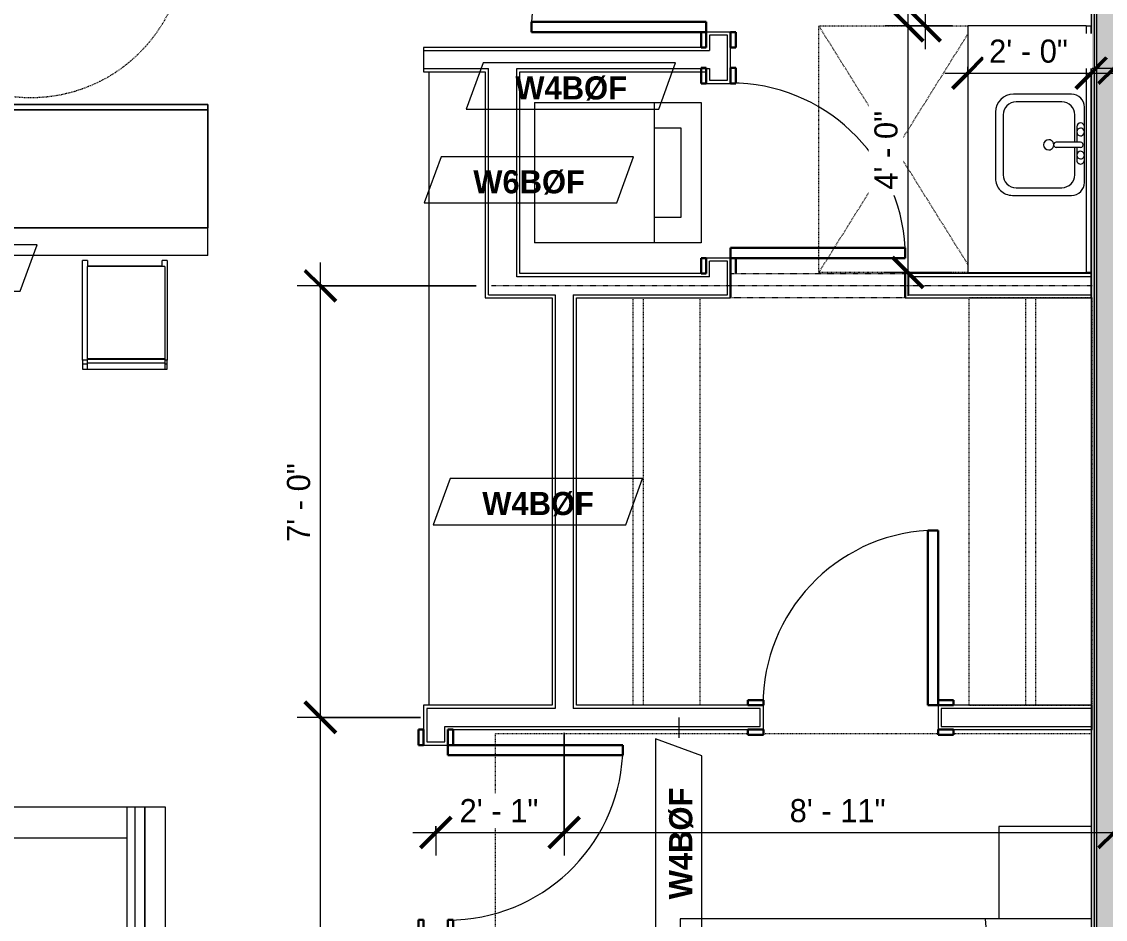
# Model space of a CAD drawing. Header units: inches. Extents: x -4010 to -1872, y 9846 to 12241.
# Drawn here: x -3128.9 to -2918, y 11387.9 to 11562.6 of the extents above; entities that cross this region are included whole.
import ezdxf

# ---------------------------------------------------------------- set-up
doc = ezdxf.new("R2010")
doc.units = ezdxf.units.IN
doc.header["$MEASUREMENT"] = 0
for name, pattern in [('Dash', [0.25, 0.125, -0.125]), ('Dash 3_32_', [0.1875, 0.09375, -0.09375]), ('Overhead', [0.15625, 0.09375, -0.0625])]:
    doc.linetypes.add(name, pattern=pattern)
for name, color, linetype, lineweight in [('0-1', 7, 'Continuous', 5), ('A-ANNO-DIMS', 211, 'Continuous', 9), ('A-ANNO-DIMS-48', 211, 'Continuous', 9), ('A-DETL-1', 90, 'Dash 3_32_', 18), ('A-DETL-GENF-3', 92, 'Overhead', 9), ('A-DETL-MEDM', 33, 'Continuous', 30), ('A-DOOR-3', 31, 'Continuous', 9), ('A-DOOR-4', 31, 'Continuous', 30), ('A-DOOR-FRAM-3', 31, 'Continuous', 30), ('A-GENM', 5, 'Continuous', 9), ('A-GENM-HDLN', 13, 'Dash', 9), ('A-WALL', 113, 'Continuous', 18), ('A-WALL-2', 250, 'Continuous', 18), ('A-WALL-3', 113, 'Continuous', 9), ('A-WALL-IDEN', 211, 'Continuous', 9), ('I-FURN', 30, 'Continuous', 9), ('I-FURN-HDLN', 30, 'Dash', 9), ('I-WALL-1', 21, 'Continuous', 18), ('I-WALL-2', 241, 'Continuous', 5), ('I-WALL-3', 7, 'Continuous', 9), ('P-SANR-FIXT', 6, 'Continuous', 9), ('Q-CASE', 31, 'Continuous', 9), ('Q-CASE-HDLN', 31, 'Dash', 9)]:
    doc.layers.add(name, color=color, linetype=linetype, lineweight=lineweight)
doc.styles.add('Century Gothic', font='ufonts.com_century-gothic.ttf', dxfattribs={"height": 4.5})
doc.styles.add('Century Gothic_B', font='GOTHICB.TTF', dxfattribs={"height": 4.5})
doc.dimstyles.new('OD_1__HACK_2', dxfattribs={"dimscale": 12, "dimtxt": 4.698757, "dimasz": 0.5, "dimexe": 0.375, "dimexo": 0.25, "dimgap": 0.0625, "dimtad": 1, "dimdec": 4, "dimrnd": 0.0625, "dimzin": 3, "dimdsep": 46, "dimlunit": 4, "dimtxsty": 'Century Gothic', "dimblk1": 'OBLIQUE', "dimblk2": 'OBLIQUE', "dimsah": 1, "dimcen": 0.09, "dimdle": 0.375, "dimazin": 0, "dimtfac": 1, "dimtdec": 4, "dimtix": 1, "dimtmove": 0, "dimatfit": 3, "dimfxl": 1, "dimtvp": 1, "dimtfill": 1, "dimfrac": 2, "dimtolj": 1, "dimtzin": 0, "dimarcsym": 2})
doc.dimstyles.new('OD_1__HACK_2_1', dxfattribs={"dimscale": 12, "dimtxt": 4.698757, "dimasz": 0.5, "dimexe": 0.375, "dimexo": 0.25, "dimgap": 0.0625, "dimtad": 1, "dimdec": 4, "dimrnd": 0.0625, "dimzin": 3, "dimdsep": 46, "dimlunit": 4, "dimtxsty": 'Century Gothic', "dimblk1": 'OBLIQUE', "dimblk2": 'OBLIQUE', "dimsah": 1, "dimcen": 0.09, "dimdle": 0.375, "dimazin": 0, "dimtfac": 1, "dimtdec": 4, "dimtix": 1, "dimtmove": 0, "dimatfit": 3, "dimfxl": 1, "dimtvp": 1, "dimtfill": 1, "dimfrac": 2, "dimtolj": 1, "dimtzin": 0, "dimarcsym": 2})

# ---------------------------------------------------------------- blocks, each defined once
blk = doc.blocks.new('CTR - 1st Phase - Common Walls_rvt-1-UNITS PLANS - 3RD FLOOR')
at = {"layer": 'I-WALL-1'}
blk.add_hatch(color=256, dxfattribs=at).paths.add_polyline_path([(-2920.76, 11255.64), (-2920.14, 11255.64), (-2920.14, 11640.61), (-2920.76, 11640.61), (-2920.76, 11268)], flags=0)
at = {"layer": 'I-WALL-2'}
for points in [[(-2920.14, 11255.64), (-2919.64, 11255.64), (-2919.64, 11641.24), (-2920.14, 11641.24), (-2920.14, 11268)], [(-2919.64, 11255.64), (-2914.14, 11255.64), (-2914.14, 11641.24), (-2919.64, 11641.24), (-2919.64, 11268)]]:
    blk.add_hatch(color=256, dxfattribs=at).paths.add_polyline_path(points, flags=0)
at = {"layer": 'A-WALL-2'}
for p, q in [((-2920.14, 11255.64), (-2920.14, 11640.61)), ((-2919.64, 11255.64), (-2919.64, 11640.61))]:
    blk.add_line(p, q, dxfattribs=at)
at = {"layer": 'I-WALL-3'}
blk.add_line((-2920.76, 11600.09), (-2920.76, 11255.64), dxfattribs=at)
blk = doc.blocks.new('Couch-Both_Arms-Generic - 1-1352606-UNITS PLANS - 3RD FLOOR')
at = {"layer": 'I-FURN'}
for p, q in [((42, 17.5), (-42, 17.5)), ((-42, 17.5), (-42, 13.5)), ((42, 13.5), (42, 17.5)), ((-42, 13.5), (42, 13.5)), ((42, 13.5), (-42, 13.5)), ((-42, 13.5), (-42, 10)), ((42, 10), (42, 13.5)), ((-42, 11.5), (42, 11.5)), ((-42, 10), (-42, -17.5)), ((-42, 10), (42, 10)), ((-36, -17.5), (-36, 10)), ((36, 10), (36, -17.5)), ((42, -17.5), (42, 10)), ((-42, -17.5), (-36, -17.5)), ((-36, -17.5), (-36, -18.5)), ((-36, -18.5), (36, -18.5)), ((36, -18.5), (36, -17.5)), ((36, -17.5), (42, -17.5))]:
    blk.add_line(p, q, dxfattribs=at)
blk = doc.blocks.new('Bar_Stool_6722_1_ - Bar_Stool_6722_1_-1229311-UNITS PLANS - 3RD FLOOR')
at = {"layer": 'I-FURN'}
for p, q in [((0, 19.21), (0, 21.13)), ((1, 21.13), (0, 21.13)), ((1, 21.13), (1, 20.14)), ((15.5, 20.14), (15.5, 21.13)), ((16.5, 21.13), (15.5, 21.13)), ((16.5, 21.13), (16.5, 19.21)), ((0, 17.72), (0, 19.21)), ((1, 20.14), (15.5, 20.14)), ((1, 20.14), (1, 20.06)), ((1, 20.06), (1, 19.99)), ((16, 20), (1, 20)), ((1, 19.89), (1, 19.99)), ((1, 17.63), (1, 19.89)), ((15.5, 20.06), (15.5, 20.14)), ((15.5, 19.98), (15.5, 20.06)), ((16, 19.99), (16, 19.89)), ((16, 19.89), (16, 17.63)), ((16.5, 19.21), (16.5, 17.72)), ((0, 1.78), (0, 17.72)), ((1, 2.03), (1, 17.63)), ((16, 17.63), (16, 2.03)), ((16.5, 17.72), (16.5, 1.78)), ((1, 1.78), (0, 1.78)), ((0, 1.78), (0, 0.98)), ((1, 0.98), (0, 0.98)), ((0, 0.98), (0, 0)), ((0, 0), (1, 0)), ((1, 1.91), (1, 2.03)), ((16, 2.03), (1, 2.03)), ((1, 1.24), (1, 1.91)), ((16, 1.91), (1, 1.91)), ((1, 0), (1, 1.24)), ((1, 1.24), (16, 1.24)), ((16, 2.03), (16, 1.91)), ((16, 1.91), (16, 1.24)), ((16.5, 1.78), (16, 1.78)), ((16, 1.24), (16, 0)), ((16.5, 0.98), (16, 0.98)), ((16, 0), (16.5, 0)), ((16.5, 0.98), (16.5, 1.78)), ((16.5, 0), (16.5, 0.98)), ((1, 0), (16, 0))]:
    blk.add_line(p, q, dxfattribs=at)
blk = doc.blocks.new('OD_CW_Base Cabinet - OD_CW_Base Cabinet-3870381-UNITS PLANS - 3RD FLOOR')
at = {"layer": 'Q-CASE'}
for p, q in [((107.93, 24), (0.74, 24)), ((0.74, 24), (0.74, 0)), ((0.74, 1), (0.74, 24)), ((0.74, 24), (107.93, 24)), ((0.74, 0), (0.74, 1)), ((0.74, 1), (107.93, 1)), ((107.93, 1), (0.74, 1)), ((0.74, 0), (107.93, 0)), ((107.93, 0), (0.74, 0))]:
    blk.add_line(p, q, dxfattribs=at)
blk = doc.blocks.new('SWING - SINGLE - FLUSH - 2-10 x 6-8 - PRIVACY-3199405-UNITS PLANS - 3RD FLOOR')
at = {"layer": 'A-DOOR-3'}
blk.add_arc((17, -2.37), 34.07, 180, 266.6343, dxfattribs=at)
at = {"layer": 'A-DOOR-4'}
for p, q in [((15, -2.37), (15, -36.38)), ((17, -2.37), (15, -2.37)), ((17, -2.37), (17, -36.38)), ((17, -36.38), (15, -36.38))]:
    blk.add_line(p, q, dxfattribs=at)
at = {"layer": 'A-DOOR-FRAM-3'}
for p, q in [((-20, 2.38), (-20, 3.38)), ((-20, 3.38), (-17, 3.38)), ((-17, 2.38), (-20, 2.38)), ((-17, 3.38), (-17, 2.38)), ((17, 2.38), (17, 3.38)), ((17, 3.38), (20, 3.38)), ((20, 2.38), (17, 2.38)), ((20, 3.38), (20, 2.38)), ((-20, -2.37), (-17, -2.37)), ((-20, -3.37), (-20, -2.37)), ((-17, -3.37), (-20, -3.37)), ((-17, -2.37), (-17, -3.37)), ((17, -2.37), (20, -2.37)), ((17, -3.37), (17, -2.37)), ((20, -3.37), (17, -3.37)), ((20, -2.37), (20, -3.37))]:
    blk.add_line(p, q, dxfattribs=at)
blk = doc.blocks.new('OD_CW_Closet - OD_CW_Closet-3890321-UNITS PLANS - 3RD FLOOR')
at = {"layer": 'Q-CASE-HDLN'}
for p, q in [((79.99, 24), (0.74, 24)), ((0.74, 24), (0.74, 0)), ((79.99, 0), (79.99, 24)), ((0.74, 13), (79.99, 13)), ((0.74, 11), (79.99, 11)), ((0.74, 0), (79.99, 0))]:
    blk.add_line(p, q, dxfattribs=at)
blk = doc.blocks.new('Bed-Standard - King 78_ x 80_-V27-UNITS PLANS - 3RD FLOOR')
at = {"layer": 'I-FURN'}
for p, q in [((-28.31, 38.2), (-28.31, -41.8)), ((49.69, -41.8), (49.69, 38.2)), ((-25.31, 36.2), (-25.31, 24.2)), ((-25.31, 36.2), (46.69, 36.2)), ((46.69, 36.2), (46.69, 24.2)), ((49.69, 24.2), (-28.31, 17.63)), ((-25.31, 24.2), (46.69, 24.2)), ((-28.31, -41.8), (49.69, -41.8))]:
    blk.add_line(p, q, dxfattribs=at)
at = {"layer": 'I-FURN-HDLN'}
for p, q in [((-64.31, 38.2), (-64.31, 11.4)), ((67.69, -77.8), (67.69, 38.2)), ((73.69, -24.98), (73.69, 38.2)), ((-64.31, 8.4), (-64.31, -25.6)), ((-64.31, -28.6), (-64.31, -77.8)), ((73.69, -62.92), (73.69, -30.92)), ((-64.31, -77.8), (73.69, -77.8))]:
    blk.add_line(p, q, dxfattribs=at)
blk = doc.blocks.new('SWING - SINGLE - FLUSH - 2-10 x 6-8 - PRIVACY-3199407-UNITS PLANS - 3RD FLOOR')
at = {"layer": 'A-DOOR-3'}
blk.add_arc((17, 2.37), 34.07, 93.3657, 180, dxfattribs=at)
at = {"layer": 'A-DOOR-4'}
for p, q in [((15, 2.37), (15, 36.38)), ((17, 36.38), (15, 36.38)), ((17, 2.37), (17, 36.38)), ((17, 2.37), (15, 2.37))]:
    blk.add_line(p, q, dxfattribs=at)
at = {"layer": 'A-DOOR-FRAM-3'}
for p, q in [((-17, 3.37), (-20, 3.37)), ((-20, 3.37), (-20, 2.37)), ((-20, 2.37), (-17, 2.37)), ((-17, 2.37), (-17, 3.37)), ((20, 3.37), (17, 3.37)), ((17, 3.37), (17, 2.37)), ((17, 2.37), (20, 2.37)), ((20, 2.37), (20, 3.37)), ((-17, -2.38), (-20, -2.38)), ((-20, -2.38), (-20, -3.38)), ((-20, -3.38), (-17, -3.38)), ((-17, -3.38), (-17, -2.38)), ((20, -2.38), (17, -2.38)), ((17, -2.38), (17, -3.38)), ((17, -3.38), (20, -3.38)), ((20, -3.38), (20, -2.38))]:
    blk.add_line(p, q, dxfattribs=at)
blk = doc.blocks.new('Table-Night Stand - 18_ x 18_ x 24_-V22-UNITS PLANS - 3RD FLOOR')
at = {"layer": 'I-FURN'}
for p, q in [((0.15, 18), (0.15, 0)), ((0.15, 0), (18.15, 0))]:
    blk.add_line(p, q, dxfattribs=at)
blk = doc.blocks.new('Stacked Washer and Dryer - 26_x25_ - Private-1352637-UNITS PLANS - 3RD FLOOR')
at = {"layer": 'P-SANR-FIXT'}
for p, q in [((0, 13.625), (32.4375, 13.625)), ((0, 13.625), (0, -13.625)), ((23.34375, 13.625), (23.34375, -13.625)), ((32.4375, 13.625), (32.4375, -13.625)), ((23.34375, 8.75), (28.53125, 8.75)), ((28.53125, 8.75), (28.53125, -8.75)), ((28.53125, -8.75), (23.34375, -8.75)), ((32.4375, -13.625), (0, -13.625))]:
    blk.add_line(p, q, dxfattribs=at)
blk = doc.blocks.new('Door-Opening - 34_ x 80_-3928451-UNITS PLANS - 3RD FLOOR')
at = {"layer": 'A-DETL-GENF-3'}
for p, q in [((-17.32, 2.37), (16.68, 2.37)), ((16.68, -2.38), (-17.32, -2.38))]:
    blk.add_line(p, q, dxfattribs=at)
at = {"layer": 'A-DETL-MEDM'}
for p, q in [((-17.32, -2.38), (-17.32, 2.37)), ((16.68, 2.37), (16.68, -2.38))]:
    blk.add_line(p, q, dxfattribs=at)
blk = doc.blocks.new('M_Sink Vanity-Square - 500 x 440mm-1352614-UNITS PLANS - 3RD FLOOR')
at = {"layer": 'P-SANR-FIXT'}
for p, q in [((7.96, 7.09), (-6.72, 7.09)), ((3.62, 7.09), (-2.88, 7.09)), ((0.12, 6.33), (0.12, 1.59)), ((1.12, 6.33), (1.12, 1.59)), ((-9.22, 4.59), (-9.22, -6.73)), ((0.12, 5.22), (-5.22, 5.22)), ((-2.88, 5.59), (0.12, 5.59)), ((1.12, 5.59), (3.62, 5.59)), ((6.46, 5.22), (1.12, 5.22)), ((10.46, -6.91), (10.46, 4.59)), ((-7.72, 2.72), (-7.72, -6.23)), ((8.96, -6.23), (8.96, 2.72)), ((-5.72, -10.23), (7.14, -10.23)), ((-5.22, -8.73), (6.46, -8.73))]:
    blk.add_line(p, q, dxfattribs=at)
for centre, radius, start, end in [((-6.72, 4.59), 2.5, 90, 180), ((-2.88, 6.34), 0.75, 90, 270), ((-1.88, 6.34), 0.75, 360, 180), ((-1.88, 6.34), 0.75, 180, 0), ((0.62, 6.33), 0.5, 360, 180), ((2.62, 6.34), 0.75, 360, 180), ((2.62, 6.34), 0.75, 180, 360), ((3.62, 6.34), 0.75, 270, 90), ((7.96, 4.59), 2.5, 360, 90), ((-5.22, 2.72), 2.5, 90, 180), ((6.46, 2.72), 2.5, 0, 90), ((0.62, 0.13), 1, 360, 180), ((0.62, 0.13), 1, 180, 0), ((0.62, 1.59), 0.5, 180, 0), ((-5.22, -6.23), 2.5, 180, 270), ((6.46, -6.23), 2.5, 270, 0), ((-5.72, -6.73), 3.5, 180, 270), ((7.14, -6.91), 3.32, 270, 0)]:
    blk.add_arc(centre, radius, start, end, dxfattribs=at)
blk = doc.blocks.new('Bath Vanity - Bath Vanity 48_-2551079-UNITS PLANS - 3RD FLOOR')
at = {"layer": 'Q-CASE'}
for p, q in [((-23.26, -1), (-23.26, -24)), ((24.74, -24), (24.74, -1)), ((-23.26, -24), (24.74, -24))]:
    blk.add_line(p, q, dxfattribs=at)
blk = doc.blocks.new('ADA Clearances - 30_x48_-V8-UNITS PLANS - 3RD FLOOR')
at = {"layer": 'A-GENM-HDLN'}
for p, q in [((15, 24), (-14, -22.41)), ((-14, 24), (15, 24)), ((15, 24), (15, -24)), ((-14, 22.41), (15, -24)), ((15, -24), (-14, -24))]:
    blk.add_line(p, q, dxfattribs=at)
blk = doc.blocks.new('BATHROOM MIRROR - BATHROOM MIRROR 48_-3124766-UNITS PLANS - 3RD FLOOR')
at = {"layer": 'Q-CASE'}
for p, q in [((24.74, 24), (-23.26, 24)), ((-23.26, 23), (-23.26, 24)), ((24.74, 24), (24.74, 23)), ((-23.26, 23), (24.74, 23))]:
    blk.add_line(p, q, dxfattribs=at)
blk = doc.blocks.new('SWING - SINGLE - FLUSH - 2-10 x 6-8 - PASSAGE-3928453-UNITS PLANS - 3RD FLOOR')
at = {"layer": 'A-DOOR-3'}
blk.add_arc((17, 2.37), 34.07, 93.3657, 180, dxfattribs=at)
at = {"layer": 'A-DOOR-4'}
for p, q in [((15, 2.37), (15, 36.38)), ((17, 36.38), (15, 36.38)), ((17, 2.37), (17, 36.38)), ((17, 2.37), (15, 2.37))]:
    blk.add_line(p, q, dxfattribs=at)
at = {"layer": 'A-DOOR-FRAM-3'}
for p, q in [((-17, 3.37), (-20, 3.37)), ((-20, 3.37), (-20, 2.37)), ((-20, 2.37), (-17, 2.37)), ((-17, 2.37), (-17, 3.37)), ((20, 3.37), (17, 3.37)), ((17, 3.37), (17, 2.37)), ((17, 2.37), (20, 2.37)), ((-17, -2.38), (-20, -2.38)), ((-20, -2.38), (-20, -3.38)), ((-20, -3.38), (-17, -3.38)), ((-17, -3.38), (-17, -2.38)), ((20, -2.38), (17, -2.38)), ((17, -2.38), (17, -3.38)), ((17, -3.38), (20, -3.38)), ((20, -3.38), (20, -2.38))]:
    blk.add_line(p, q, dxfattribs=at)
blk = doc.blocks.new('ADA Clearances - 5ft Circle-2253126-UNITS PLANS - 3RD FLOOR')
at = {"layer": 'A-GENM-HDLN'}
blk.add_circle((0, 0), 30, dxfattribs=at)
blk = doc.blocks.new('OD_CW_Closet - OD_CW_Closet-3890322-UNITS PLANS - 3RD FLOOR')
at = {"layer": 'Q-CASE-HDLN'}
for p, q in [((0.74, -24), (0.74, 0)), ((0.74, 0), (79.99, 0)), ((79.99, 0), (79.99, -24)), ((0.74, -11), (79.99, -11)), ((0.74, -13), (79.99, -13)), ((79.99, -24), (0.74, -24))]:
    blk.add_line(p, q, dxfattribs=at)
blk = doc.blocks.new('Casework 11 - Casework 1-3926343-UNITS PLANS - 3RD FLOOR')
at = {"layer": 'Q-CASE'}
blk.add_line((-3049.7, 11552.86), (-3049.7, 11429.61), dxfattribs=at)
blk = doc.blocks.new('DIMBLOCK145-UNITS PLANS - 3RD FLOOR')
at = {"layer": 'A-ANNO-DIMS-48'}
for p, q in [((-2802.45, 11411.24), (-2802.45, 11400.33)), ((-2802.45, 11404.83), (-2802.45, 11411.24)), ((-2916.32, 11406.07), (-2916.32, 11400.33)), ((-2916.32, 11404.83), (-2916.32, 11406.07)), ((-2920.82, 11404.83), (-2802.45, 11404.83))]:
    blk.add_line(p, q, dxfattribs=at)
at = {"layer": 'A-ANNO-DIMS-48', "lineweight": 50}
for p, q in [((-2916.32, 11404.83), (-2913.32, 11407.83)), ((-2802.45, 11404.83), (-2799.45, 11407.83)), ((-2916.32, 11404.83), (-2919.32, 11401.83)), ((-2802.45, 11404.83), (-2805.45, 11401.83))]:
    blk.add_line(p, q, dxfattribs=at)
at = {"layer": 'A-ANNO-DIMS-48', "color": 0, "insert": (-2873, 11411.34), "char_height": 4.5, "width": 32.6676, "attachment_point": 1, "line_spacing_factor": 0.984502, "style": 'Century Gothic', "bg_fill": 3, "box_fill_scale": 1.25, "bg_fill_color": 256, "bg_fill_true_color": 13158600, "bg_fill_transparency": 0}
blk.add_mtext('9\' - 5 7/8"', dxfattribs=at)
blk = doc.blocks.new('_Oblique')
at = {"color": 0, "linetype": 'ByBlock', "lineweight": -2}
blk.add_line((-0.5, -0.5), (0.5, 0.5), dxfattribs=at)
blk = doc.blocks.new('DIMBLOCK147-UNITS PLANS - 3RD FLOOR')
at = {"layer": 'A-ANNO-DIMS-48', "lineweight": 50}
for p, q in [((-2916.32, 11553.56), (-2913.32, 11556.56)), ((-2782.32, 11553.56), (-2779.32, 11556.56)), ((-2916.32, 11553.56), (-2919.32, 11550.56)), ((-2782.32, 11553.56), (-2785.32, 11550.56))]:
    blk.add_line(p, q, dxfattribs=at)
at = {"layer": 'A-ANNO-DIMS-48'}
for p, q in [((-2916.32, 11554.81), (-2916.32, 11549.06)), ((-2916.32, 11553.56), (-2916.32, 11554.81)), ((-2782.32, 11554.81), (-2782.32, 11549.06)), ((-2782.32, 11553.56), (-2782.32, 11554.81)), ((-2920.82, 11553.56), (-2782.32, 11553.56))]:
    blk.add_line(p, q, dxfattribs=at)
at = {"layer": 'A-ANNO-DIMS-48', "color": 0, "insert": (-2858.95, 11560.08), "char_height": 4.5, "width": 23.091, "attachment_point": 1, "line_spacing_factor": 0.984502, "style": 'Century Gothic', "bg_fill": 3, "box_fill_scale": 1.25, "bg_fill_color": 256, "bg_fill_true_color": 13158600, "bg_fill_transparency": 0}
blk.add_mtext('11\' - 2"', dxfattribs=at)
blk = doc.blocks.new('DIMBLOCK185-UNITS PLANS - 3RD FLOOR')
at = {"layer": 'A-ANNO-DIMS-48', "lineweight": 50}
for p, q in [((-2956.44, 11561.8), (-2959.44, 11564.8)), ((-2956.44, 11561.8), (-2953.44, 11558.8)), ((-2956.44, 11513.8), (-2959.44, 11516.8)), ((-2956.44, 11513.8), (-2953.44, 11510.8))]:
    blk.add_line(p, q, dxfattribs=at)
at = {"layer": 'A-ANNO-DIMS-48'}
for p, q in [((-2956.44, 11566.3), (-2956.44, 11509.3)), ((-2947.76, 11561.8), (-2960.94, 11561.8)), ((-2956.44, 11561.8), (-2947.76, 11561.8)), ((-2947.76, 11513.8), (-2960.94, 11513.8)), ((-2956.44, 11513.8), (-2947.76, 11513.8))]:
    blk.add_line(p, q, dxfattribs=at)
at = {"layer": 'A-ANNO-DIMS-48', "color": 0, "insert": (-2962.96, 11529.93), "char_height": 4.5, "width": 18.8845, "attachment_point": 1, "rotation": 90, "line_spacing_factor": 0.984502, "style": 'Century Gothic', "bg_fill": 3, "box_fill_scale": 1.25, "bg_fill_color": 256, "bg_fill_true_color": 13158600, "bg_fill_transparency": 0}
blk.add_mtext('4\' - 0"', dxfattribs=at)
blk = doc.blocks.new('DIMBLOCK186-UNITS PLANS - 3RD FLOOR')
at = {"layer": 'A-ANNO-DIMS-48', "lineweight": 50}
for p, q in [((-2944.76, 11552.62), (-2941.76, 11555.62)), ((-2920.76, 11552.62), (-2917.76, 11555.62)), ((-2944.76, 11552.62), (-2947.76, 11549.62)), ((-2920.76, 11552.62), (-2923.76, 11549.62))]:
    blk.add_line(p, q, dxfattribs=at)
at = {"layer": 'A-ANNO-DIMS-48'}
for p, q in [((-2944.76, 11553.86), (-2944.76, 11548.12)), ((-2944.76, 11552.62), (-2944.76, 11553.86)), ((-2920.76, 11553.86), (-2920.76, 11548.12)), ((-2920.76, 11552.62), (-2920.76, 11553.86)), ((-2949.26, 11552.62), (-2916.26, 11552.62))]:
    blk.add_line(p, q, dxfattribs=at)
at = {"layer": 'A-ANNO-DIMS-48', "color": 0, "insert": (-2940.63, 11559.14), "char_height": 4.5, "width": 18.8845, "attachment_point": 1, "line_spacing_factor": 0.984502, "style": 'Century Gothic', "bg_fill": 3, "box_fill_scale": 1.25, "bg_fill_color": 256, "bg_fill_true_color": 13158600, "bg_fill_transparency": 0}
blk.add_mtext('2\' - 0"', dxfattribs=at)
blk = doc.blocks.new('DIMBLOCK187-UNITS PLANS - 3RD FLOOR')
at = {"layer": 'A-ANNO-DIMS-48', "lineweight": 50}
for p, q in [((-2953.07, 11595.34), (-2956.07, 11598.34)), ((-2953.07, 11595.34), (-2950.07, 11592.34)), ((-2953.07, 11561.8), (-2956.07, 11564.8)), ((-2953.07, 11561.8), (-2950.07, 11558.8))]:
    blk.add_line(p, q, dxfattribs=at)
at = {"layer": 'A-ANNO-DIMS-48'}
for p, q in [((-2953.07, 11599.84), (-2953.07, 11557.3)), ((-2951.83, 11595.34), (-2957.57, 11595.34)), ((-2953.07, 11595.34), (-2951.83, 11595.34)), ((-2947.77, 11561.8), (-2957.57, 11561.8)), ((-2953.07, 11561.8), (-2947.77, 11561.8))]:
    blk.add_line(p, q, dxfattribs=at)
at = {"layer": 'A-ANNO-DIMS-48', "color": 0, "insert": (-2959.59, 11567.3), "char_height": 4.5, "width": 27.029, "attachment_point": 1, "rotation": 90, "line_spacing_factor": 0.984502, "style": 'Century Gothic', "bg_fill": 3, "box_fill_scale": 1.25, "bg_fill_color": 256, "bg_fill_true_color": 13158600, "bg_fill_transparency": 0}
blk.add_mtext('33" MIN', dxfattribs=at)
blk = doc.blocks.new('DIMBLOCK261-UNITS PLANS - 3RD FLOOR')
at = {"layer": 'A-ANNO-DIMS-48', "lineweight": 50}
for p, q in [((-3070.78, 11427.23), (-3073.78, 11430.23)), ((-3070.78, 11427.23), (-3067.78, 11424.23)), ((-3070.78, 11255.64), (-3073.78, 11258.64)), ((-3070.78, 11255.64), (-3067.78, 11252.64))]:
    blk.add_line(p, q, dxfattribs=at)
at = {"layer": 'A-ANNO-DIMS-48'}
for p, q in [((-3051.32, 11427.23), (-3075.28, 11427.23)), ((-3070.78, 11251.14), (-3070.78, 11427.23)), ((-3070.78, 11427.23), (-3051.32, 11427.23)), ((-3060.32, 11255.64), (-3075.28, 11255.64)), ((-3070.78, 11255.64), (-3060.32, 11255.64))]:
    blk.add_line(p, q, dxfattribs=at)
at = {"layer": 'A-ANNO-DIMS-48', "color": 0, "insert": (-3077.29, 11326.07), "char_height": 4.5, "width": 36.8741, "attachment_point": 1, "rotation": 90, "line_spacing_factor": 0.984502, "style": 'Century Gothic', "bg_fill": 3, "box_fill_scale": 1.25, "bg_fill_color": 256, "bg_fill_true_color": 13158600, "bg_fill_transparency": 0}
blk.add_mtext('14\' - 3 5/8"', dxfattribs=at)
blk = doc.blocks.new('DIMBLOCK262-UNITS PLANS - 3RD FLOOR')
at = {"layer": 'A-ANNO-DIMS-48'}
for p, q in [((-3070.78, 11427.23), (-3070.78, 11515.73)), ((-3040.45, 11511.23), (-3075.28, 11511.23)), ((-3070.78, 11511.23), (-3040.45, 11511.23)), ((-3051.32, 11427.23), (-3075.28, 11427.23)), ((-3070.78, 11427.23), (-3051.32, 11427.23))]:
    blk.add_line(p, q, dxfattribs=at)
at = {"layer": 'A-ANNO-DIMS-48', "lineweight": 50}
for p, q in [((-3070.78, 11511.23), (-3073.78, 11514.23)), ((-3070.78, 11511.23), (-3067.78, 11508.23)), ((-3070.78, 11427.23), (-3073.78, 11430.23)), ((-3070.78, 11427.23), (-3067.78, 11424.23))]:
    blk.add_line(p, q, dxfattribs=at)
at = {"layer": 'A-ANNO-DIMS-48', "color": 0, "insert": (-3077.29, 11461.37), "char_height": 4.5, "width": 18.8845, "attachment_point": 1, "rotation": 90, "line_spacing_factor": 0.984502, "style": 'Century Gothic', "bg_fill": 3, "box_fill_scale": 1.25, "bg_fill_color": 256, "bg_fill_true_color": 13158600, "bg_fill_transparency": 0}
blk.add_mtext('7\' - 0"', dxfattribs=at)
blk = doc.blocks.new('DIMBLOCK263-UNITS PLANS - 3RD FLOOR')
at = {"layer": 'A-ANNO-DIMS-48'}
for p, q in [((-3023.32, 11424.23), (-3023.32, 11400.33)), ((-3023.32, 11404.83), (-3023.32, 11424.23)), ((-3048.32, 11406.07), (-3048.32, 11400.33)), ((-3048.32, 11404.83), (-3048.32, 11406.07)), ((-3052.82, 11404.83), (-3023.32, 11404.83))]:
    blk.add_line(p, q, dxfattribs=at)
at = {"layer": 'A-ANNO-DIMS-48', "lineweight": 50}
for p, q in [((-3048.32, 11404.83), (-3045.32, 11407.83)), ((-3023.32, 11404.83), (-3020.32, 11407.83)), ((-3048.32, 11404.83), (-3051.32, 11401.83)), ((-3023.32, 11404.83), (-3026.32, 11401.83))]:
    blk.add_line(p, q, dxfattribs=at)
at = {"layer": 'A-ANNO-DIMS-48', "color": 0, "insert": (-3043.69, 11411.34), "char_height": 4.5, "width": 18.8845, "attachment_point": 1, "line_spacing_factor": 0.984502, "style": 'Century Gothic', "bg_fill": 3, "box_fill_scale": 1.25, "bg_fill_color": 256, "bg_fill_true_color": 13158600, "bg_fill_transparency": 0}
blk.add_mtext('2\' - 1"', dxfattribs=at)
blk = doc.blocks.new('DIMBLOCK264-UNITS PLANS - 3RD FLOOR')
at = {"layer": 'A-ANNO-DIMS-48'}
for p, q in [((-2916.32, 11430.39), (-2916.32, 11400.33)), ((-2916.32, 11404.83), (-2916.32, 11430.39)), ((-3023.32, 11424.23), (-3023.32, 11400.33)), ((-3023.32, 11404.83), (-3023.32, 11424.23)), ((-3023.32, 11404.83), (-2911.82, 11404.83))]:
    blk.add_line(p, q, dxfattribs=at)
at = {"layer": 'A-ANNO-DIMS-48', "lineweight": 50}
for p, q in [((-3023.32, 11404.83), (-3020.32, 11407.83)), ((-2916.32, 11404.83), (-2913.32, 11407.83)), ((-3023.32, 11404.83), (-3026.32, 11401.83)), ((-2916.32, 11404.83), (-2919.32, 11401.83))]:
    blk.add_line(p, q, dxfattribs=at)
at = {"layer": 'A-ANNO-DIMS-48', "color": 0, "insert": (-2979.45, 11411.34), "char_height": 4.5, "width": 23.091, "attachment_point": 1, "line_spacing_factor": 0.984502, "style": 'Century Gothic', "bg_fill": 3, "box_fill_scale": 1.25, "bg_fill_color": 256, "bg_fill_true_color": 13158600, "bg_fill_transparency": 0}
blk.add_mtext('8\' - 11"', dxfattribs=at)
blk = doc.blocks.new('Wall Tag - Arch Wall-3956453-UNITS PLANS - 3RD FLOOR')
at = {"layer": 'A-WALL-IDEN'}
for p, q in [((-0.3561, 0.0937), (-0.4244, -0.0937)), ((0.4244, 0.0937), (-0.3561, 0.0937)), ((0.3561, -0.0937), (0.4244, 0.0937)), ((-0.4244, -0.0937), (0.3561, -0.0937))]:
    blk.add_line(p, q, dxfattribs=at)

msp = doc.modelspace()

# ---------------------------------------------------------------- linework, layer by layer
at = {"layer": 'A-DETL-1'}
msp.add_line((-2920.57374, 11511.23481), (-3037.44874, 11511.23481), dxfattribs=at)
at = {"layer": 'A-WALL'}
for p, q in [((-2991.57374, 11559.98481), (-2995.07374, 11559.98481)), ((-2995.07374, 11559.98481), (-2995.07374, 11556.98481)), ((-2991.57374, 11551.23481), (-2991.57374, 11559.98481)), ((-3050.69874, 11556.98481), (-2995.07374, 11556.98481)), ((-3050.69874, 11553.48481), (-3038.07374, 11553.48481)), ((-3038.07374, 11509.48481), (-3038.07374, 11553.48481)), ((-3032.57374, 11553.48481), (-2995.07374, 11553.48481)), ((-3032.57374, 11512.98481), (-3032.57374, 11553.48481)), ((-2995.07374, 11553.48481), (-2995.07374, 11551.23481)), ((-2995.07374, 11551.23481), (-2991.57374, 11551.23481)), ((-2991.57374, 11515.98481), (-2995.07374, 11515.98481)), ((-2995.07374, 11512.98481), (-2995.07374, 11515.98481)), ((-2991.57374, 11509.48481), (-2991.57374, 11515.98481)), ((-2995.07374, 11512.98481), (-3032.57374, 11512.98481)), ((-2956.32374, 11512.98481), (-2956.32374, 11509.48481)), ((-2920.76124, 11512.98481), (-2956.32374, 11512.98481)), ((-3038.07374, 11509.48481), (-3025.07374, 11509.48481)), ((-3025.07374, 11509.48481), (-3025.07374, 11428.98481)), ((-3021.57374, 11509.48481), (-2991.57374, 11509.48481)), ((-3021.57374, 11509.48481), (-3021.57374, 11428.98481)), ((-2956.32374, 11509.48481), (-2920.76124, 11509.48481)), ((-3050.07374, 11428.98481), (-3050.07374, 11422.48481)), ((-3025.07374, 11428.98481), (-3050.07374, 11428.98481)), ((-2985.19415, 11428.98481), (-3021.57374, 11428.98481)), ((-2985.19415, 11425.48481), (-2985.19415, 11428.98481)), ((-2949.94415, 11428.98481), (-2949.94415, 11425.48481)), ((-2920.57374, 11428.98481), (-2949.94415, 11428.98481)), ((-3046.57374, 11422.48481), (-3046.57374, 11425.48481)), ((-3046.57374, 11425.48481), (-2985.19415, 11425.48481)), ((-2949.94415, 11425.48481), (-2920.57374, 11425.48481)), ((-3050.07374, 11422.48481), (-3046.57374, 11422.48481))]:
    msp.add_line(p, q, dxfattribs=at)
at = {"layer": 'A-WALL-3'}
for p, q in [((-2995.69874, 11560.60981), (-2995.69874, 11557.60981)), ((-2990.94874, 11560.60981), (-2995.69874, 11560.60981)), ((-2990.94874, 11550.60981), (-2990.94874, 11560.60981)), ((-2995.69874, 11557.60981), (-3050.69874, 11557.60981)), ((-3050.69874, 11557.60981), (-3050.69874, 11552.85981)), ((-3050.69874, 11552.85981), (-3038.69874, 11552.85981)), ((-3038.69874, 11552.85981), (-3038.69874, 11508.85981)), ((-3031.94874, 11552.85981), (-2995.69874, 11552.85981)), ((-3031.94874, 11513.60981), (-3031.94874, 11552.85981)), ((-2995.69874, 11552.85981), (-2995.69874, 11550.60981)), ((-2995.69874, 11550.60981), (-2990.94874, 11550.60981)), ((-3092.69874, 11517.10981), (-3092.69874, 11522.48481)), ((-3092.69874, 11517.10981), (-3199.88624, 11517.10981)), ((-2995.69874, 11516.60981), (-2995.69874, 11513.60981)), ((-2990.94874, 11516.60981), (-2995.69874, 11516.60981)), ((-2990.94874, 11513.60981), (-2990.94874, 11516.60981)), ((-2995.69874, 11513.60981), (-3031.94874, 11513.60981)), ((-2920.76124, 11513.60981), (-2956.94874, 11513.60981)), ((-2920.76124, 11508.85981), (-2920.76124, 11513.60981)), ((-3038.69874, 11508.85981), (-3025.69874, 11508.85981)), ((-3025.69874, 11508.85981), (-3025.69874, 11429.60981)), ((-3020.94874, 11508.85981), (-2990.94874, 11508.85981)), ((-3020.94874, 11429.60981), (-3020.94874, 11508.85981)), ((-2956.94874, 11508.85981), (-2920.76124, 11508.85981)), ((-3050.69874, 11429.60981), (-3050.69874, 11421.85981)), ((-3025.69874, 11429.60981), (-3050.69874, 11429.60981)), ((-2984.56915, 11429.60981), (-3020.94874, 11429.60981)), ((-2984.56915, 11424.85981), (-2984.56915, 11429.60981)), ((-2920.57374, 11429.60981), (-2950.56915, 11429.60981)), ((-2950.56915, 11429.60981), (-2950.56915, 11424.85981)), ((-2920.57374, 11424.85981), (-2920.57374, 11429.60981)), ((-3045.94874, 11421.85981), (-3045.94874, 11424.85981)), ((-3045.94874, 11424.85981), (-2984.56915, 11424.85981)), ((-2950.56915, 11424.85981), (-2920.57374, 11424.85981)), ((-3050.69874, 11421.85981), (-3045.94874, 11421.85981))]:
    msp.add_line(p, q, dxfattribs=at)

# ---------------------------------------------------------------- block references
at = {"layer": '0-1'}
msp.add_blockref('CTR - 1st Phase - Common Walls_rvt-1-UNITS PLANS - 3RD FLOOR', (0, 0), dxfattribs=at)
at = {"layer": 'A-DOOR-3'}
for name, p, rotation in [('SWING - SINGLE - FLUSH - 2-10 x 6-8 - PRIVACY-3199405-UNITS PLANS - 3RD FLOOR', (-2993.32374, 11577.60981), 270.0000000000115), ('SWING - SINGLE - FLUSH - 2-10 x 6-8 - PASSAGE-3928453-UNITS PLANS - 3RD FLOOR', (-2993.32374, 11533.60981), 270.0000000000115), ('Door-Opening - 34_ x 80_-3928451-UNITS PLANS - 3RD FLOOR', (-2974.27112, 11511.23481), 180), ('SWING - SINGLE - FLUSH - 2-10 x 6-8 - PRIVACY-3199405-UNITS PLANS - 3RD FLOOR', (-3048.32374, 11404.85981), 89.9999999999501)]:
    msp.add_blockref(name, p, dxfattribs=dict(at, rotation=rotation))
msp.add_blockref('SWING - SINGLE - FLUSH - 2-10 x 6-8 - PRIVACY-3199407-UNITS PLANS - 3RD FLOOR', (-2967.56915, 11427.23481), dxfattribs=at)
at = {"layer": 'A-GENM', "rotation": 180}
for name, p in [('ADA Clearances - 5ft Circle-2253126-UNITS PLANS - 3RD FLOOR', (-3127.17374, 11577.79731)), ('ADA Clearances - 30_x48_-V8-UNITS PLANS - 3RD FLOOR', (-2958.76583, 11537.79731))]:
    msp.add_blockref(name, p, dxfattribs=at)
at = {"layer": 'A-WALL-IDEN', "xscale": 47.99999999999997, "yscale": 47.99999999999997, "zscale": 47.99999999999997}
for p in [(-3022.01124, 11550.10778), (-3030.19671, 11531.84047), (-3146.29249, 11514.67028)]:
    msp.add_blockref('Wall Tag - Arch Wall-3956453-UNITS PLANS - 3RD FLOOR', p, dxfattribs=at)
at = {"layer": 'I-FURN'}
msp.add_blockref('Bar_Stool_6722_1_ - Bar_Stool_6722_1_-1229311-UNITS PLANS - 3RD FLOOR', (-3117.08745, 11494.98481), dxfattribs=at)
for name, p, rotation in [('Bed-Standard - King 78_ x 80_-V27-UNITS PLANS - 3RD FLOOR', (-2958.96615, 11359.70292), 269.9999999999706), ('Couch-Both_Arms-Generic - 1-1352606-UNITS PLANS - 3RD FLOOR', (-3118.42374, 11367.78178), 270.0000000000543), ('Table-Night Stand - 18_ x 18_ x 24_-V22-UNITS PLANS - 3RD FLOOR', (-2938.76124, 11406.16139), 269.9999999999706)]:
    msp.add_blockref(name, p, dxfattribs=dict(at, rotation=rotation))
at = {"layer": 'P-SANR-FIXT', "rotation": 269.9999999998718}
msp.add_blockref('M_Sink Vanity-Square - 500 x 440mm-1352614-UNITS PLANS - 3RD FLOOR', (-2929.16498, 11539.27679), dxfattribs=at)
at = {"layer": 'P-SANR-FIXT'}
msp.add_blockref('Stacked Washer and Dryer - 26_x25_ - Private-1352637-UNITS PLANS - 3RD FLOOR', (-3029.13624, 11533.23481), dxfattribs=at)
at = {"layer": 'Q-CASE'}
for name, p, rotation in [('Bath Vanity - Bath Vanity 48_-2551079-UNITS PLANS - 3RD FLOOR', (-2920.76124, 11538.53501), 269.9999999998867), ('BATHROOM MIRROR - BATHROOM MIRROR 48_-3124766-UNITS PLANS - 3RD FLOOR', (-2944.76583, 11538.53501), 269.999999999965), ('OD_CW_Base Cabinet - OD_CW_Base Cabinet-3870381-UNITS PLANS - 3RD FLOOR', (-3091.96103, 11546.48481), 180), ('OD_CW_Closet - OD_CW_Closet-3890322-UNITS PLANS - 3RD FLOOR', (-2996.94874, 11509.59751), 269.9999999999784), ('OD_CW_Closet - OD_CW_Closet-3890321-UNITS PLANS - 3RD FLOOR', (-2944.57374, 11509.59751), 270.0000000000192)]:
    msp.add_blockref(name, p, dxfattribs=dict(at, rotation=rotation))
msp.add_blockref('Casework 11 - Casework 1-3926343-UNITS PLANS - 3RD FLOOR', (0, 0), dxfattribs=at)

# ---------------------------------------------------------------- texts
at = {"layer": 'A-WALL-IDEN', "char_height": 4.5, "width": 26.058, "attachment_point": 1, "style": 'Century Gothic_B'}
for s, insert in [('W4BØF', (-3032.83512, 11551.97908)), ('W6BØF', (-3041.02059, 11533.71177))]:
    msp.add_mtext(s, dxfattribs=dict(at, insert=insert))

# ---------------------------------------------------------------- next in the draw order: dimensions: what is measured, and where the dimension line sits
at = {"layer": 'A-ANNO-DIMS'}
for base, p1, p2, dimstyle, override, picture, middle in [((-2956.4398, 11513.79731), (-2944.76124, 11561.79731), (-2944.76124, 11513.79731), 'OD_1__HACK_2', {"dimpost": '<>', "dimfxl": 48}, 'DIMBLOCK185-UNITS PLANS - 3RD FLOOR', (-2959.55299, 11537.79731)), ((-3070.77662, 11427.23481), (-3057.32374, 11255.6394), (-3048.32374, 11427.23481), 'OD_1__HACK_2_1', {"dimpost": '<>', "dimfxl": 171.831268}, 'DIMBLOCK261-UNITS PLANS - 3RD FLOOR', (-3074.13913, 11341.4371))]:
    dim = msp.add_linear_dim(base=base, p1=p1, p2=p2, angle=90, dimstyle=dimstyle, override=override, dxfattribs=at)
    dim.commit()
    dim.dimension.update_dxf_attribs({"geometry": picture, "text_midpoint": middle})
for base, p1, p2, override, picture, middle in [((-2782.32374, 11553.56422), (-2916.32374, 11557.80686), (-2782.32374, 11557.80686), {"dimpost": '<>', "dimfxl": 134}, 'DIMBLOCK147-UNITS PLANS - 3RD FLOOR', (-2849.32374, 11556.62082)), ((-2802.44874, 11404.82708), (-2916.32374, 11409.06972), (-2802.44874, 11414.24399), {"dimpost": '<>', "dimfxl": 113.992494}, 'DIMBLOCK145-UNITS PLANS - 3RD FLOOR', (-2859.38624, 11408.18959))]:
    dim = msp.add_linear_dim(base=base, p1=p1, p2=p2, dimstyle='OD_1__HACK_2', override=override, dxfattribs=at)
    dim.commit()
    dim.dimension.update_dxf_attribs({"geometry": picture, "text_midpoint": middle})

# ---------------------------------------------------------------- next in the draw order: dimensions: what is measured, and where the dimension line sits
dim = msp.add_linear_dim(base=(-2920.76124, 11552.62085), p1=(-2944.76124, 11556.86349), p2=(-2920.76124, 11556.86349), dimstyle='OD_1__HACK_2', override={"dimpost": '<>', "dimfxl": 24}, dxfattribs=at)
dim.commit()
dim.dimension.update_dxf_attribs({"geometry": 'DIMBLOCK186-UNITS PLANS - 3RD FLOOR', "text_midpoint": (-2932.76124, 11555.73404)})
dim = msp.add_linear_dim(base=(-3070.77662, 11511.23481), p1=(-3048.32374, 11427.23481), p2=(-3037.44874, 11511.23481), angle=90, dimstyle='OD_1__HACK_2_1', override={"dimpost": '<>', "dimfxl": 84.701037}, dxfattribs=at)
dim.commit()
dim.dimension.update_dxf_attribs({"geometry": 'DIMBLOCK262-UNITS PLANS - 3RD FLOOR', "text_midpoint": (-3073.88981, 11469.23481)})

# ---------------------------------------------------------------- next in the draw order: block references
at = {"layer": 'A-WALL-IDEN', "xscale": 47.99999999999997, "yscale": 47.99999999999997, "zscale": 47.99999999999997}
msp.add_blockref('Wall Tag - Arch Wall-3956453-UNITS PLANS - 3RD FLOOR', (-3028.45076, 11469.23481), dxfattribs=at)

# ---------------------------------------------------------------- next in the draw order: texts
at = {"layer": 'A-WALL-IDEN', "insert": (-3039.27464, 11471.10611), "char_height": 4.5, "width": 26.058, "attachment_point": 1, "style": 'Century Gothic_B'}
msp.add_mtext('W4BØF', dxfattribs=at)

# ---------------------------------------------------------------- next in the draw order: dimensions: what is measured, and where the dimension line sits
at = {"layer": 'A-ANNO-DIMS'}
dim = msp.add_linear_dim(base=(-2953.07479, 11561.79731), p1=(-2948.83215, 11595.3359), p2=(-2944.76583, 11561.79731), angle=90, text='33" MIN', dimstyle='OD_1__HACK_2', override={"dimpost": '<>', "dimfxl": 33.784198}, dxfattribs=at)
dim.commit()
dim.dimension.update_dxf_attribs({"geometry": 'DIMBLOCK187-UNITS PLANS - 3RD FLOOR', "text_midpoint": (-2956.18798, 11578.5666)})
dim = msp.add_linear_dim(base=(-3023.32374, 11404.82708), p1=(-3048.32374, 11409.06972), p2=(-3023.32374, 11427.23481), dimstyle='OD_1__HACK_2_1', override={"dimpost": '<>', "dimfxl": 30.902594}, dxfattribs=at)
dim.commit()
dim.dimension.update_dxf_attribs({"geometry": 'DIMBLOCK263-UNITS PLANS - 3RD FLOOR', "text_midpoint": (-3035.82374, 11407.88367)})

# ---------------------------------------------------------------- next in the draw order: dimensions: what is measured, and where the dimension line sits
dim = msp.add_linear_dim(base=(-2916.32374, 11404.82708), p1=(-3023.32374, 11427.23481), p2=(-2916.32374, 11433.3894), dimstyle='OD_1__HACK_2_1', override={"dimpost": '<>', "dimfxl": 107.176858}, dxfattribs=at)
dim.commit()
dim.dimension.update_dxf_attribs({"geometry": 'DIMBLOCK264-UNITS PLANS - 3RD FLOOR', "text_midpoint": (-2969.82374, 11407.94027)})

# ---------------------------------------------------------------- next in the draw order: linework, layer by layer
at = {"layer": 'A-WALL-IDEN'}
msp.add_line((-3001.03265, 11427.23481), (-3001.03265, 11423.2575), dxfattribs=at)

# ---------------------------------------------------------------- next in the draw order: block references
at = {"layer": 'A-WALL-IDEN', "xscale": 47.99999999999997, "yscale": 47.99999999999997, "zscale": 47.99999999999997, "rotation": 89.99999999999991}
msp.add_blockref('Wall Tag - Arch Wall-3956453-UNITS PLANS - 3RD FLOOR', (-3001.03265, 11402.65995), dxfattribs=at)

# ---------------------------------------------------------------- next in the draw order: texts
at = {"layer": 'A-WALL-IDEN', "insert": (-3002.90395, 11391.83607), "char_height": 4.5, "width": 26.058, "attachment_point": 1, "rotation": 90, "style": 'Century Gothic_B'}
msp.add_mtext('W4BØF', dxfattribs=at)

doc.saveas('drawing.dxf')
